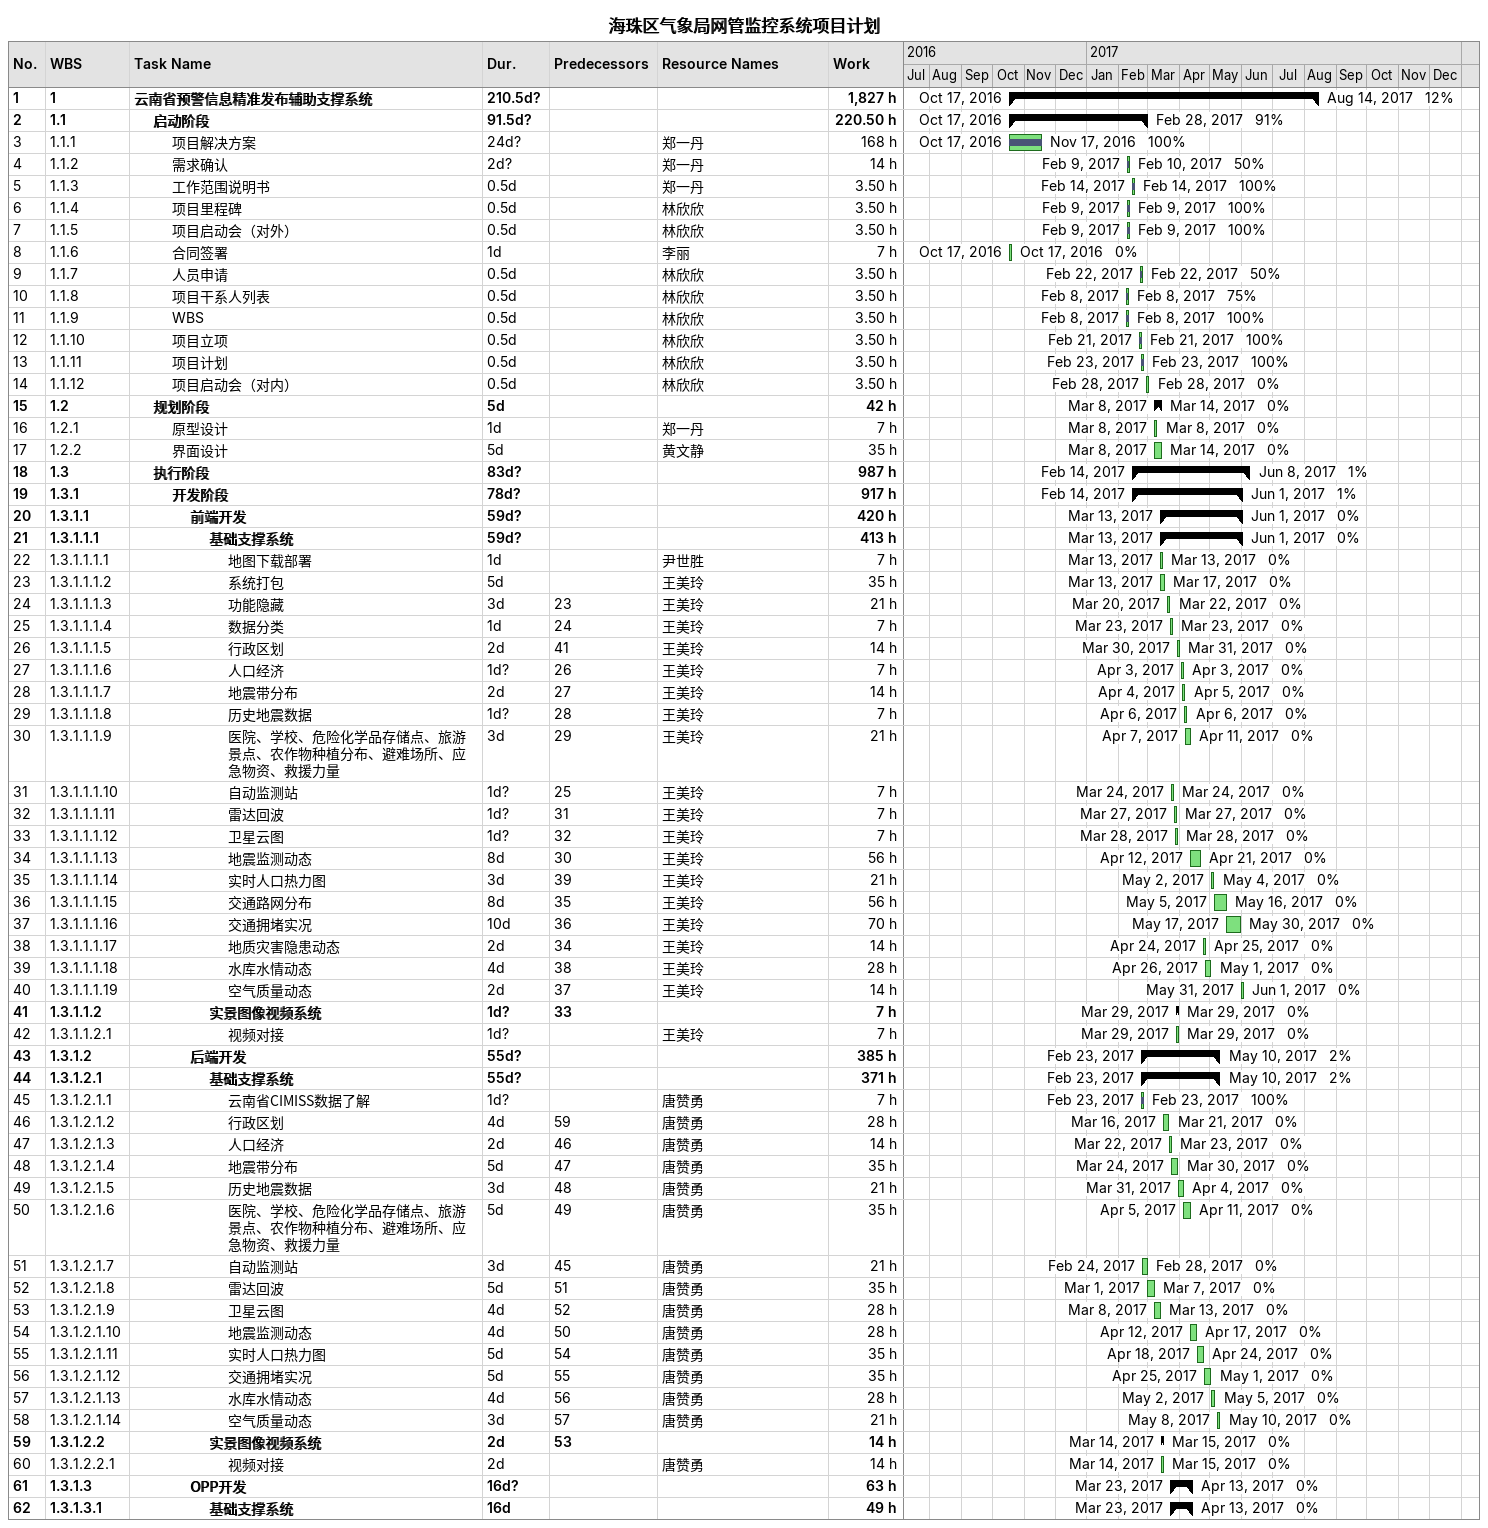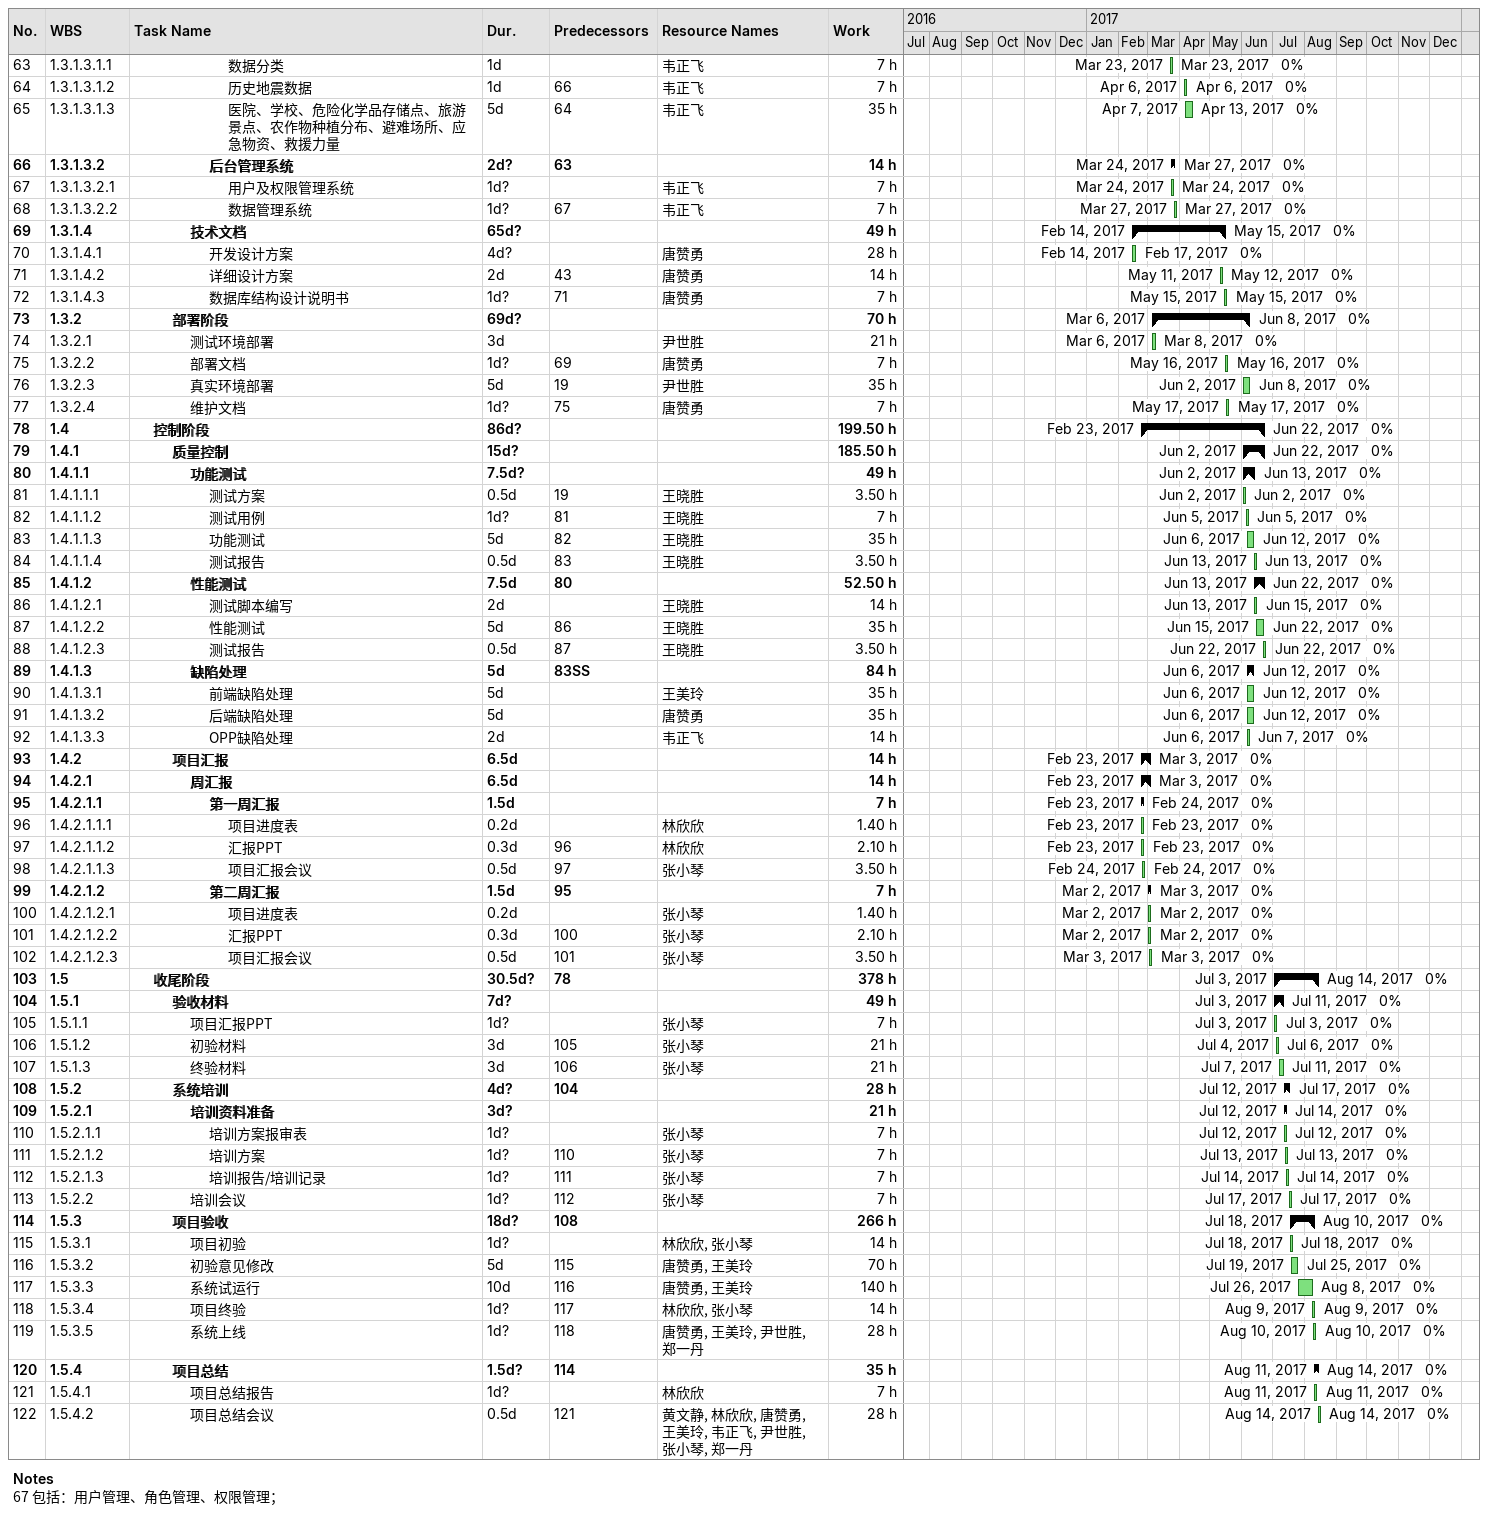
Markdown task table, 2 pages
海珠区气象局网管监控系统项目计划

| ID | WBS | Task | Duration | Start | Finish | Predecessors | Resources | % complete | Work (h) |
|---|---|---|---|---|---|---|---|---|---|
| 1 | 1 | **云南省预警信息精准发布辅助支撑系统** | 210.5d? | 2016-10-17 | 2017-08-14 |  |  | 12 | 1827 |
| 2 | 1.1 | **启动阶段** | 91.5d? | 2016-10-17 | 2017-02-28 |  |  | 91 | 220.50 |
| 3 | 1.1.1 | 项目解决方案 | 24d? | 2016-10-17 | 2016-11-17 |  | 郑一丹 | 100 | 168 |
| 4 | 1.1.2 | 需求确认 | 2d? | 2017-02-09 | 2017-02-10 |  | 郑一丹 | 50 | 14 |
| 5 | 1.1.3 | 工作范围说明书 | 0.5d | 2017-02-14 | 2017-02-14 |  | 郑一丹 | 100 | 3.50 |
| 6 | 1.1.4 | 项目里程碑 | 0.5d | 2017-02-09 | 2017-02-09 |  | 林欣欣 | 100 | 3.50 |
| 7 | 1.1.5 | 项目启动会（对外） | 0.5d | 2017-02-09 | 2017-02-09 |  | 林欣欣 | 100 | 3.50 |
| 8 | 1.1.6 | 合同签署 | 1d | 2016-10-17 | 2016-10-17 |  | 李丽 | 0 | 7 |
| 9 | 1.1.7 | 人员申请 | 0.5d | 2017-02-22 | 2017-02-22 |  | 林欣欣 | 50 | 3.50 |
| 10 | 1.1.8 | 项目干系人列表 | 0.5d | 2017-02-08 | 2017-02-08 |  | 林欣欣 | 75 | 3.50 |
| 11 | 1.1.9 | WBS | 0.5d | 2017-02-08 | 2017-02-08 |  | 林欣欣 | 100 | 3.50 |
| 12 | 1.1.10 | 项目立项 | 0.5d | 2017-02-21 | 2017-02-21 |  | 林欣欣 | 100 | 3.50 |
| 13 | 1.1.11 | 项目计划 | 0.5d | 2017-02-23 | 2017-02-23 |  | 林欣欣 | 100 | 3.50 |
| 14 | 1.1.12 | 项目启动会（对内） | 0.5d | 2017-02-28 | 2017-02-28 |  | 林欣欣 | 0 | 3.50 |
| 15 | 1.2 | **规划阶段** | 5d | 2017-03-08 | 2017-03-14 |  |  | 0 | 42 |
| 16 | 1.2.1 | 原型设计 | 1d | 2017-03-08 | 2017-03-08 |  | 郑一丹 | 0 | 7 |
| 17 | 1.2.2 | 界面设计 | 5d | 2017-03-08 | 2017-03-14 |  | 黄文静 | 0 | 35 |
| 18 | 1.3 | **执行阶段** | 83d? | 2017-02-14 | 2017-06-08 |  |  | 1 | 987 |
| 19 | 1.3.1 | **开发阶段** | 78d? | 2017-02-14 | 2017-06-01 |  |  | 1 | 917 |
| 20 | 1.3.1.1 | **前端开发** | 59d? | 2017-03-13 | 2017-06-01 |  |  | 0 | 420 |
| 21 | 1.3.1.1.1 | **基础支撑系统** | 59d? | 2017-03-13 | 2017-06-01 |  |  | 0 | 413 |
| 22 | 1.3.1.1.1.1 | 地图下载部署 | 1d | 2017-03-13 | 2017-03-13 |  | 尹世胜 | 0 | 7 |
| 23 | 1.3.1.1.1.2 | 系统打包 | 5d | 2017-03-13 | 2017-03-17 |  | 王美玲 | 0 | 35 |
| 24 | 1.3.1.1.1.3 | 功能隐藏 | 3d | 2017-03-20 | 2017-03-22 | 23 | 王美玲 | 0 | 21 |
| 25 | 1.3.1.1.1.4 | 数据分类 | 1d | 2017-03-23 | 2017-03-23 | 24 | 王美玲 | 0 | 7 |
| 26 | 1.3.1.1.1.5 | 行政区划 | 2d | 2017-03-30 | 2017-03-31 | 41 | 王美玲 | 0 | 14 |
| 27 | 1.3.1.1.1.6 | 人口经济 | 1d? | 2017-04-03 | 2017-04-03 | 26 | 王美玲 | 0 | 7 |
| 28 | 1.3.1.1.1.7 | 地震带分布 | 2d | 2017-04-04 | 2017-04-05 | 27 | 王美玲 | 0 | 14 |
| 29 | 1.3.1.1.1.8 | 历史地震数据 | 1d? | 2017-04-06 | 2017-04-06 | 28 | 王美玲 | 0 | 7 |
| 30 | 1.3.1.1.1.9 | 医院、学校、危险化学品存储点、旅游景点、农作物种植分布、避难场所、应急物资、救援力量 | 3d | 2017-04-07 | 2017-04-11 | 29 | 王美玲 | 0 | 21 |
| 31 | 1.3.1.1.1.10 | 自动监测站 | 1d? | 2017-03-24 | 2017-03-24 | 25 | 王美玲 | 0 | 7 |
| 32 | 1.3.1.1.1.11 | 雷达回波 | 1d? | 2017-03-27 | 2017-03-27 | 31 | 王美玲 | 0 | 7 |
| 33 | 1.3.1.1.1.12 | 卫星云图 | 1d? | 2017-03-28 | 2017-03-28 | 32 | 王美玲 | 0 | 7 |
| 34 | 1.3.1.1.1.13 | 地震监测动态 | 8d | 2017-04-12 | 2017-04-21 | 30 | 王美玲 | 0 | 56 |
| 35 | 1.3.1.1.1.14 | 实时人口热力图 | 3d | 2017-05-02 | 2017-05-04 | 39 | 王美玲 | 0 | 21 |
| 36 | 1.3.1.1.1.15 | 交通路网分布 | 8d | 2017-05-05 | 2017-05-16 | 35 | 王美玲 | 0 | 56 |
| 37 | 1.3.1.1.1.16 | 交通拥堵实况 | 10d | 2017-05-17 | 2017-05-30 | 36 | 王美玲 | 0 | 70 |
| 38 | 1.3.1.1.1.17 | 地质灾害隐患动态 | 2d | 2017-04-24 | 2017-04-25 | 34 | 王美玲 | 0 | 14 |
| 39 | 1.3.1.1.1.18 | 水库水情动态 | 4d | 2017-04-26 | 2017-05-01 | 38 | 王美玲 | 0 | 28 |
| 40 | 1.3.1.1.1.19 | 空气质量动态 | 2d | 2017-05-31 | 2017-06-01 | 37 | 王美玲 | 0 | 14 |
| 41 | 1.3.1.1.2 | **实景图像视频系统** | 1d? | 2017-03-29 | 2017-03-29 | 33 |  | 0 | 7 |
| 42 | 1.3.1.1.2.1 | 视频对接 | 1d? | 2017-03-29 | 2017-03-29 |  | 王美玲 | 0 | 7 |
| 43 | 1.3.1.2 | **后端开发** | 55d? | 2017-02-23 | 2017-05-10 |  |  | 2 | 385 |
| 44 | 1.3.1.2.1 | **基础支撑系统** | 55d? | 2017-02-23 | 2017-05-10 |  |  | 2 | 371 |
| 45 | 1.3.1.2.1.1 | 云南省CIMISS数据了解 | 1d? | 2017-02-23 | 2017-02-23 |  | 唐赞勇 | 100 | 7 |
| 46 | 1.3.1.2.1.2 | 行政区划 | 4d | 2017-03-16 | 2017-03-21 | 59 | 唐赞勇 | 0 | 28 |
| 47 | 1.3.1.2.1.3 | 人口经济 | 2d | 2017-03-22 | 2017-03-23 | 46 | 唐赞勇 | 0 | 14 |
| 48 | 1.3.1.2.1.4 | 地震带分布 | 5d | 2017-03-24 | 2017-03-30 | 47 | 唐赞勇 | 0 | 35 |
| 49 | 1.3.1.2.1.5 | 历史地震数据 | 3d | 2017-03-31 | 2017-04-04 | 48 | 唐赞勇 | 0 | 21 |
| 50 | 1.3.1.2.1.6 | 医院、学校、危险化学品存储点、旅游景点、农作物种植分布、避难场所、应急物资、救援力量 | 5d | 2017-04-05 | 2017-04-11 | 49 | 唐赞勇 | 0 | 35 |
| 51 | 1.3.1.2.1.7 | 自动监测站 | 3d | 2017-02-24 | 2017-02-28 | 45 | 唐赞勇 | 0 | 21 |
| 52 | 1.3.1.2.1.8 | 雷达回波 | 5d | 2017-03-01 | 2017-03-07 | 51 | 唐赞勇 | 0 | 35 |
| 53 | 1.3.1.2.1.9 | 卫星云图 | 4d | 2017-03-08 | 2017-03-13 | 52 | 唐赞勇 | 0 | 28 |
| 54 | 1.3.1.2.1.10 | 地震监测动态 | 4d | 2017-04-12 | 2017-04-17 | 50 | 唐赞勇 | 0 | 28 |
| 55 | 1.3.1.2.1.11 | 实时人口热力图 | 5d | 2017-04-18 | 2017-04-24 | 54 | 唐赞勇 | 0 | 35 |
| 56 | 1.3.1.2.1.12 | 交通拥堵实况 | 5d | 2017-04-25 | 2017-05-01 | 55 | 唐赞勇 | 0 | 35 |
| 57 | 1.3.1.2.1.13 | 水库水情动态 | 4d | 2017-05-02 | 2017-05-05 | 56 | 唐赞勇 | 0 | 28 |
| 58 | 1.3.1.2.1.14 | 空气质量动态 | 3d | 2017-05-08 | 2017-05-10 | 57 | 唐赞勇 | 0 | 21 |
| 59 | 1.3.1.2.2 | **实景图像视频系统** | 2d | 2017-03-14 | 2017-03-15 | 53 |  | 0 | 14 |
| 60 | 1.3.1.2.2.1 | 视频对接 | 2d | 2017-03-14 | 2017-03-15 |  | 唐赞勇 | 0 | 14 |
| 61 | 1.3.1.3 | **OPP开发** | 16d? | 2017-03-23 | 2017-04-13 |  |  | 0 | 63 |
| 62 | 1.3.1.3.1 | **基础支撑系统** | 16d | 2017-03-23 | 2017-04-13 |  |  | 0 | 49 |
| 63 | 1.3.1.3.1.1 | 数据分类 | 1d | 2017-03-23 | 2017-03-23 |  | 韦正飞 | 0 | 7 |
| 64 | 1.3.1.3.1.2 | 历史地震数据 | 1d | 2017-04-06 | 2017-04-06 | 66 | 韦正飞 | 0 | 7 |
| 65 | 1.3.1.3.1.3 | 医院、学校、危险化学品存储点、旅游景点、农作物种植分布、避难场所、应急物资、救援力量 | 5d | 2017-04-07 | 2017-04-13 | 64 | 韦正飞 | 0 | 35 |
| 66 | 1.3.1.3.2 | **后台管理系统** | 2d? | 2017-03-24 | 2017-03-27 | 63 |  | 0 | 14 |
| 67 | 1.3.1.3.2.1 | 用户及权限管理系统 | 1d? | 2017-03-24 | 2017-03-24 |  | 韦正飞 | 0 | 7 |
| 68 | 1.3.1.3.2.2 | 数据管理系统 | 1d? | 2017-03-27 | 2017-03-27 | 67 | 韦正飞 | 0 | 7 |
| 69 | 1.3.1.4 | **技术文档** | 65d? | 2017-02-14 | 2017-05-15 |  |  | 0 | 49 |
| 70 | 1.3.1.4.1 | 开发设计方案 | 4d? | 2017-02-14 | 2017-02-17 |  | 唐赞勇 | 0 | 28 |
| 71 | 1.3.1.4.2 | 详细设计方案 | 2d | 2017-05-11 | 2017-05-12 | 43 | 唐赞勇 | 0 | 14 |
| 72 | 1.3.1.4.3 | 数据库结构设计说明书 | 1d? | 2017-05-15 | 2017-05-15 | 71 | 唐赞勇 | 0 | 7 |
| 73 | 1.3.2 | **部署阶段** | 69d? | 2017-03-06 | 2017-06-08 |  |  | 0 | 70 |
| 74 | 1.3.2.1 | 测试环境部署 | 3d | 2017-03-06 | 2017-03-08 |  | 尹世胜 | 0 | 21 |
| 75 | 1.3.2.2 | 部署文档 | 1d? | 2017-05-16 | 2017-05-16 | 69 | 唐赞勇 | 0 | 7 |
| 76 | 1.3.2.3 | 真实环境部署 | 5d | 2017-06-02 | 2017-06-08 | 19 | 尹世胜 | 0 | 35 |
| 77 | 1.3.2.4 | 维护文档 | 1d? | 2017-05-17 | 2017-05-17 | 75 | 唐赞勇 | 0 | 7 |
| 78 | 1.4 | **控制阶段** | 86d? | 2017-02-23 | 2017-06-22 |  |  | 0 | 199.50 |
| 79 | 1.4.1 | **质量控制** | 15d? | 2017-06-02 | 2017-06-22 |  |  | 0 | 185.50 |
| 80 | 1.4.1.1 | **功能测试** | 7.5d? | 2017-06-02 | 2017-06-13 |  |  | 0 | 49 |
| 81 | 1.4.1.1.1 | 测试方案 | 0.5d | 2017-06-02 | 2017-06-02 | 19 | 王晓胜 | 0 | 3.50 |
| 82 | 1.4.1.1.2 | 测试用例 | 1d? | 2017-06-05 | 2017-06-05 | 81 | 王晓胜 | 0 | 7 |
| 83 | 1.4.1.1.3 | 功能测试 | 5d | 2017-06-06 | 2017-06-12 | 82 | 王晓胜 | 0 | 35 |
| 84 | 1.4.1.1.4 | 测试报告 | 0.5d | 2017-06-13 | 2017-06-13 | 83 | 王晓胜 | 0 | 3.50 |
| 85 | 1.4.1.2 | **性能测试** | 7.5d | 2017-06-13 | 2017-06-22 | 80 |  | 0 | 52.50 |
| 86 | 1.4.1.2.1 | 测试脚本编写 | 2d | 2017-06-13 | 2017-06-15 |  | 王晓胜 | 0 | 14 |
| 87 | 1.4.1.2.2 | 性能测试 | 5d | 2017-06-15 | 2017-06-22 | 86 | 王晓胜 | 0 | 35 |
| 88 | 1.4.1.2.3 | 测试报告 | 0.5d | 2017-06-22 | 2017-06-22 | 87 | 王晓胜 | 0 | 3.50 |
| 89 | 1.4.1.3 | **缺陷处理** | 5d | 2017-06-06 | 2017-06-12 | 83SS |  | 0 | 84 |
| 90 | 1.4.1.3.1 | 前端缺陷处理 | 5d | 2017-06-06 | 2017-06-12 |  | 王美玲 | 0 | 35 |
| 91 | 1.4.1.3.2 | 后端缺陷处理 | 5d | 2017-06-06 | 2017-06-12 |  | 唐赞勇 | 0 | 35 |
| 92 | 1.4.1.3.3 | OPP缺陷处理 | 2d | 2017-06-06 | 2017-06-07 |  | 韦正飞 | 0 | 14 |
| 93 | 1.4.2 | **项目汇报** | 6.5d | 2017-02-23 | 2017-03-03 |  |  | 0 | 14 |
| 94 | 1.4.2.1 | **周汇报** | 6.5d | 2017-02-23 | 2017-03-03 |  |  | 0 | 14 |
| 95 | 1.4.2.1.1 | **第一周汇报** | 1.5d | 2017-02-23 | 2017-02-24 |  |  | 0 | 7 |
| 96 | 1.4.2.1.1.1 | 项目进度表 | 0.2d | 2017-02-23 | 2017-02-23 |  | 林欣欣 | 0 | 1.40 |
| 97 | 1.4.2.1.1.2 | 汇报PPT | 0.3d | 2017-02-23 | 2017-02-23 | 96 | 林欣欣 | 0 | 2.10 |
| 98 | 1.4.2.1.1.3 | 项目汇报会议 | 0.5d | 2017-02-24 | 2017-02-24 | 97 | 张小琴 | 0 | 3.50 |
| 99 | 1.4.2.1.2 | **第二周汇报** | 1.5d | 2017-03-02 | 2017-03-03 | 95 |  | 0 | 7 |
| 100 | 1.4.2.1.2.1 | 项目进度表 | 0.2d | 2017-03-02 | 2017-03-02 |  | 张小琴 | 0 | 1.40 |
| 101 | 1.4.2.1.2.2 | 汇报PPT | 0.3d | 2017-03-02 | 2017-03-02 | 100 | 张小琴 | 0 | 2.10 |
| 102 | 1.4.2.1.2.3 | 项目汇报会议 | 0.5d | 2017-03-03 | 2017-03-03 | 101 | 张小琴 | 0 | 3.50 |
| 103 | 1.5 | **收尾阶段** | 30.5d? | 2017-07-03 | 2017-08-14 | 78 |  | 0 | 378 |
| 104 | 1.5.1 | **验收材料** | 7d? | 2017-07-03 | 2017-07-11 |  |  | 0 | 49 |
| 105 | 1.5.1.1 | 项目汇报PPT | 1d? | 2017-07-03 | 2017-07-03 |  | 张小琴 | 0 | 7 |
| 106 | 1.5.1.2 | 初验材料 | 3d | 2017-07-04 | 2017-07-06 | 105 | 张小琴 | 0 | 21 |
| 107 | 1.5.1.3 | 终验材料 | 3d | 2017-07-07 | 2017-07-11 | 106 | 张小琴 | 0 | 21 |
| 108 | 1.5.2 | **系统培训** | 4d? | 2017-07-12 | 2017-07-17 | 104 |  | 0 | 28 |
| 109 | 1.5.2.1 | **培训资料准备** | 3d? | 2017-07-12 | 2017-07-14 |  |  | 0 | 21 |
| 110 | 1.5.2.1.1 | 培训方案报审表 | 1d? | 2017-07-12 | 2017-07-12 |  | 张小琴 | 0 | 7 |
| 111 | 1.5.2.1.2 | 培训方案 | 1d? | 2017-07-13 | 2017-07-13 | 110 | 张小琴 | 0 | 7 |
| 112 | 1.5.2.1.3 | 培训报告/培训记录 | 1d? | 2017-07-14 | 2017-07-14 | 111 | 张小琴 | 0 | 7 |
| 113 | 1.5.2.2 | 培训会议 | 1d? | 2017-07-17 | 2017-07-17 | 112 | 张小琴 | 0 | 7 |
| 114 | 1.5.3 | **项目验收** | 18d? | 2017-07-18 | 2017-08-10 | 108 |  | 0 | 266 |
| 115 | 1.5.3.1 | 项目初验 | 1d? | 2017-07-18 | 2017-07-18 |  | 林欣欣, 张小琴 | 0 | 14 |
| 116 | 1.5.3.2 | 初验意见修改 | 5d | 2017-07-19 | 2017-07-25 | 115 | 唐赞勇, 王美玲 | 0 | 70 |
| 117 | 1.5.3.3 | 系统试运行 | 10d | 2017-07-26 | 2017-08-08 | 116 | 唐赞勇, 王美玲 | 0 | 140 |
| 118 | 1.5.3.4 | 项目终验 | 1d? | 2017-08-09 | 2017-08-09 | 117 | 林欣欣, 张小琴 | 0 | 14 |
| 119 | 1.5.3.5 | 系统上线 | 1d? | 2017-08-10 | 2017-08-10 | 118 | 唐赞勇, 王美玲, 尹世胜, 郑一丹 | 0 | 28 |
| 120 | 1.5.4 | **项目总结** | 1.5d? | 2017-08-11 | 2017-08-14 | 114 |  | 0 | 35 |
| 121 | 1.5.4.1 | 项目总结报告 | 1d? | 2017-08-11 | 2017-08-11 |  | 林欣欣 | 0 | 7 |
| 122 | 1.5.4.2 | 项目总结会议 | 0.5d | 2017-08-14 | 2017-08-14 | 121 | 黄文静, 林欣欣, 唐赞勇, 王美玲, 韦正飞, 尹世胜, 张小琴, 郑一丹 | 0 | 28 |

Notes
- 67: 包括： 用户管理、角色管理、权限管理；
